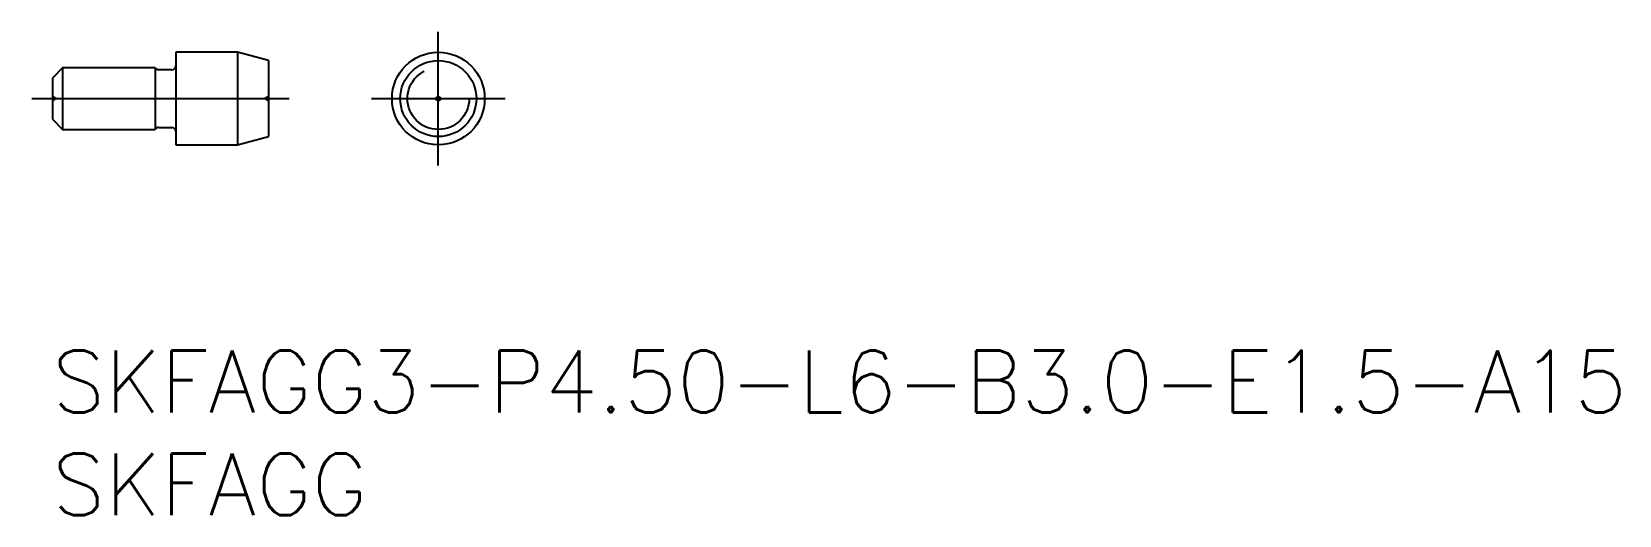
# Model space of a CAD drawing. Extents: x -1 to 76.1, y -8 to 15.5.
import ezdxf

# ---------------------------------------------------------------- set-up
doc = ezdxf.new("R2010")
doc.units = 0
doc.header["$LTSCALE"] = 0.5
doc.linetypes.add('CENTER', pattern=[50.8, 31.75, -6.35, 6.35, -6.35])
doc.linetypes.add('DASHED', pattern=[19.05, 12.7, -6.35])
for name, color, linetype in [('MSM_CENTER', 1, 'CENTER'), ('MSM_CONTINUOUS', 7, 'CONTINUOUS'), ('MSM_DASHED', 4, 'DASHED'), ('MSM_PART_NUMBER', 7, 'CONTINUOUS')]:
    doc.layers.add(name, color=color, linetype=linetype)
doc.styles.get("Standard").update_dxf_attribs({"font": 'txt.shx', "height": 0.5, "bigfont": 'bigfont.shx'})

# ---------------------------------------------------------------- blocks, each defined once
blk = doc.blocks.new('*U15')
at = {"layer": 'MSM_PART_NUMBER'}
blk.add_text('SKFAGG3-P4.50-L6-B3.0-E1.5-A15', height=3, dxfattribs=at).set_placement((0, -3))
blk = doc.blocks.new('*U16')
at = {"layer": 'MSM_PART_NUMBER'}
blk.add_text('SKFAGG', height=3, dxfattribs=at).set_placement((0, -8))

msp = doc.modelspace()

# ---------------------------------------------------------------- linework, layer by layer
at = {"layer": 'MSM_CENTER'}
for p, q in [((18.75, 9), (18.75, 15.5)), ((-1, 12.25), (11.5, 12.25)), ((15.5, 12.25), (22, 12.25))]:
    msp.add_line(p, q, dxfattribs=at)
at = {"layer": 'MSM_CONTINUOUS'}
for p, q in [((9, 14.5), (6, 14.5)), ((6, 14.5), (6, 10)), ((10.5, 14.098), (9, 14.5)), ((9, 14.5), (9, 10)), ((10.5, 14.098), (10.5, 10.402)), ((0.5, 13.75), (0, 13.25)), ((0, 13.25), (0, 11.25)), ((5, 13.75), (0.5, 13.75)), ((0.5, 13.75), (0.5, 10.75)), ((5, 13.75), (5, 10.75)), ((5.8, 13.65), (5.173, 13.65)), ((0, 11.25), (0.5, 10.75)), ((5.173, 10.85), (5.8, 10.85)), ((0.5, 10.75), (5, 10.75)), ((9, 10), (10.5, 10.402)), ((6, 10), (9, 10))]:
    msp.add_line(p, q, dxfattribs=at)
for radius in [2.25, 1.848, 0.1]:
    msp.add_circle((18.75, 12.25), radius, dxfattribs=at)
for centre, start, end in [((5.173, 13.85), 210, 270), ((5.8, 13.85), 270, 0), ((5.173, 10.65), 90, 150), ((5.8, 10.65), 0, 90)]:
    msp.add_arc(centre, 0.2, start, end, dxfattribs=at)
at = {"layer": 'MSM_DASHED'}
for p, q in [((0.173, 12.25), (0, 12.35)), ((10.5, 12.35), (10.327, 12.25)), ((0, 12.15), (0.173, 12.25)), ((10.327, 12.25), (10.5, 12.15))]:
    msp.add_line(p, q, dxfattribs=at)
msp.add_circle((18.75, 12.25), 1.5, dxfattribs=at)

# ---------------------------------------------------------------- block references
at = {"layer": 'MSM_CONTINUOUS'}
for name in ['*U15', '*U16']:
    msp.add_blockref(name, (0, 0), dxfattribs=at)

doc.saveas('drawing.dxf')
